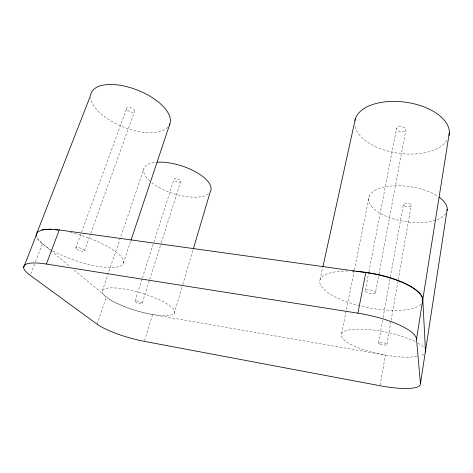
<?xml version="1.0" encoding="UTF-8"?>
<svg xmlns="http://www.w3.org/2000/svg" width="473" height="473" viewBox="0 0 473 473"><rect width="100%" height="100%" fill="white"/><g stroke="black" fill="none" stroke-linecap="round" stroke-linejoin="round"><path stroke-width="0.35" stroke-dasharray="2.37 1.77" d="M386.902 344.362L390.982 321.078M391.106 320.351L398.112 280.329M398.242 279.602L411.232 205.377M380.191 385.028L385.424 355.117L152.59 314.539A37.775 9.17 16.6 0 1 106.33 296.843L72.966 269.042M378.506 342.943L382.935 318.305M383.065 317.578L390.231 277.728M390.361 277.001L403.392 204.543M375.432 292.935A5.233 1.715 11.2 0 0 368.668 289.783A5.233 1.715 11.2 0 0 367.036 292.468A5.233 1.715 11.2 0 0 375.432 292.935L378.82 274.778M378.956 274.05L405.793 130.217A4.754 2.566 8 0 0 399.791 126.581A4.754 2.566 8 0 0 397.976 130.773A4.754 2.566 8 0 0 405.793 130.217M365.31 290.54L368.798 272.424M368.94 271.697L396.569 128.195M341.583 333.702L354.23 270.793M354.372 270.065L369.2 196.313M320.038 279.815L322.722 267.564M174.194 313.439A37.769 9.164 16.6 0 0 126.066 289.346A37.769 9.164 16.6 0 0 115.14 302.566A37.769 9.164 16.6 0 0 174.194 313.439L182.584 285.148M182.791 284.444L193.061 249.785M144.537 340.655L152.59 314.539M142.166 303.412A3.772 0.916 16.6 0 0 137.188 301.017A3.772 0.916 16.6 0 0 136.366 302.424A3.772 0.916 16.6 0 0 142.166 303.412L149.515 280.164M149.734 279.454L161.092 243.524M161.311 242.82L180.68 181.52A3.512 1.443 18.1 0 0 176.246 178.646A3.512 1.443 18.1 0 0 175.176 180.917A3.512 1.443 18.1 0 0 180.68 181.52M134.976 301.165L142.16 278.733M142.385 278.035L153.613 242.992M153.837 242.288L174.052 179.214M123.293 263.29L130.779 240.881M97.101 324.206L106.33 296.843M102.292 290.93L143.916 168.743M84.501 250.808L90.479 234.141M90.727 233.443L134.58 111.226M75.775 248L81.315 232.793M81.569 232.101L126.663 108.358M30.739 274.027L35.162 262.533M35.422 261.859L42.44 243.607L38.011 239.025L36.918 236.346M42.44 243.607L50.345 250.193M50.913 250.66L70.14 266.683M36.031 235.217L37.669 239.226L42.103 243.796L48.914 248.603A45.964 12.895 18.6 0 0 51.823 250.318M423.755 354.023A42.942 11.364 11.5 0 1 420.101 355.714M416.784 356.476A42.942 11.364 11.5 0 1 355.247 346.502A42.942 11.364 11.5 0 1 354.1 329.309A42.942 11.364 11.5 0 1 415.814 341.873M418.132 343.156A42.942 11.364 11.5 0 1 424.695 348.696M445.714 213.678A39.673 17.607 8.8 0 1 436.136 220.004M435.432 220.241A39.673 17.607 8.8 0 1 379.163 212.738A39.673 17.607 8.8 0 1 381.847 187.639A39.673 17.607 8.8 0 1 437.974 196.419M420.852 304.21A52.426 17.235 11.2 0 1 360.414 305.966M359.693 305.789A52.426 17.235 11.2 0 1 320.091 283.847A52.426 17.235 11.2 0 1 348.098 271.005M208.475 193.788A35.179 14.438 18.1 0 1 181.508 195.71A35.179 14.438 18.1 0 1 150.373 181.502M149.817 181.011A35.179 14.438 18.1 0 1 157.403 162.204M446.843 140.475A47.643 25.773 7.9 0 1 396.717 153.01A47.643 25.773 7.9 0 1 354.957 125.783M70.211 232.332A45.964 12.895 18.6 0 1 122.406 264.655A45.964 12.895 18.6 0 1 52.438 250.66M167.814 127.255A42.257 19.777 21.7 0 1 124.677 127.568A42.257 19.777 21.7 0 1 90.645 98.094M379.92 343.989A4.287 1.135 11.5 0 0 386.831 344.651A4.287 1.135 11.5 0 0 381.362 342.298A4.287 1.135 11.5 0 0 379.92 343.989M404.628 205.915A3.961 1.756 8.8 0 0 411.132 205.826A3.961 1.756 8.8 0 0 406.177 203.112A3.961 1.756 8.8 0 0 404.628 205.915M76.892 249.301A4.588 1.283 18.6 0 0 84.295 251.086A4.588 1.283 18.6 0 0 79.228 247.793A4.588 1.283 18.6 0 0 76.892 249.301M127.485 110.126A4.222 1.969 21.7 0 0 134.326 111.675A4.222 1.969 21.7 0 0 130.063 107.548A4.222 1.969 21.7 0 0 127.485 110.126"/><path stroke-width="0.71" d="M425.475 350.913L422.803 299.657A52.385 17.211 11.2 0 0 365.812 272.56L59.273 229.943L46.384 264.052A46.898 11.121 18 0 0 30.219 275.375L97.101 324.206A38.366 7.84 16.3 0 0 144.324 341.358L380.067 385.743A43.711 9.75 12 0 0 420.444 383.727L447.21 209.226M420.444 383.727L416.518 339.094L422.803 299.657M449.35 132.771L422.791 299.456A52.426 17.235 11.2 0 0 356.139 271.319M416.518 339.094A53.532 14.888 11.8 0 0 357.925 313.179L365.812 272.56M322.882 266.849L355.282 119.143M193.274 249.082L210.254 191.796A35.179 14.438 18.1 0 0 195.893 172.03A35.179 14.438 18.1 0 0 157.403 162.204M131.015 240.183L169.837 123.961M23.65 267.623L37.42 232.072L42.245 229.848L49.576 229.174L59.273 229.943M36.374 235.01L36.031 235.217L90.615 95.339A42.257 19.777 21.7 0 1 136.313 89.657A42.257 19.777 21.7 0 1 169.322 125.126M46.384 264.052L357.925 313.179M439.204 197.265A39.673 17.607 8.8 0 1 447.056 210.55M425.257 349.831A42.942 11.364 11.5 0 1 425.304 352.095M352.592 271.118A52.426 17.235 11.2 0 1 353.993 271.183M354.939 120.585A47.643 25.773 7.9 0 1 407.223 102.458A47.643 25.773 7.9 0 1 449.007 135.485M41.884 230.067A45.964 12.895 18.6 0 1 44.486 229.63M45.958 229.5A45.964 12.895 18.6 0 1 51.74 229.47M55.199 229.724A45.964 12.895 18.6 0 1 58.132 230.061"/></g></svg>
